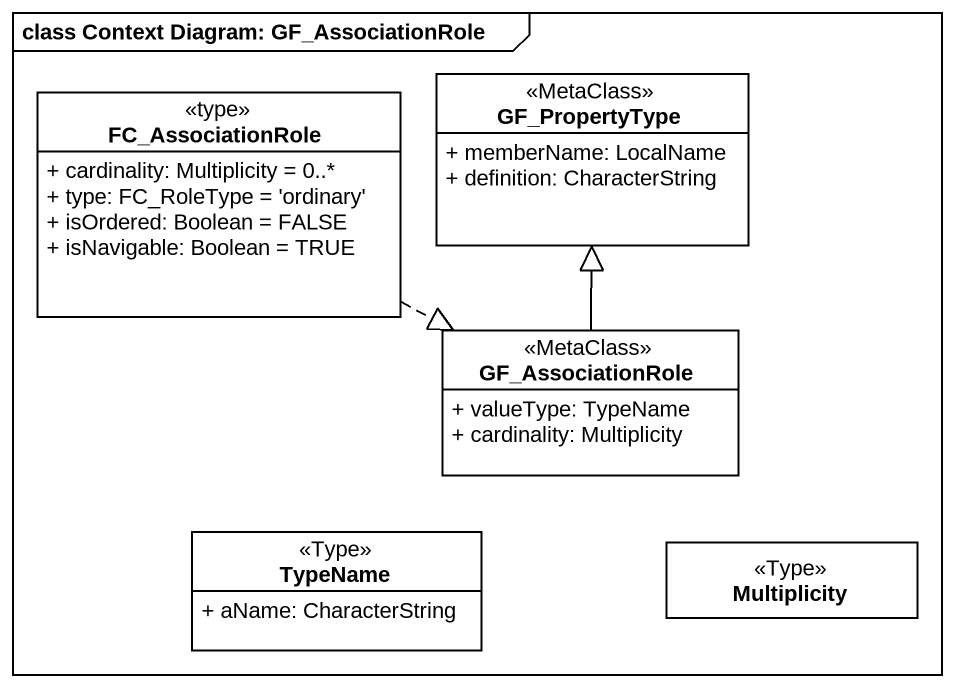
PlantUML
@startuml
mainframe class Context Diagram: GF_AssociationRole
hide circle
hide empty members
skinparam classAttributeIconSize 0
class FC_AssociationRole <<type>> {
  + cardinality: Multiplicity = 0..*
  + type: FC_RoleType = 'ordinary'
  + isOrdered: Boolean = FALSE
  + isNavigable: Boolean = TRUE
}
class GF_PropertyType <<MetaClass>> {
  + memberName: LocalName
  + definition: CharacterString
}
class GF_AssociationRole <<MetaClass>> {
  + valueType: TypeName
  + cardinality: Multiplicity
}
class TypeName <<Type>> {
  + aName: CharacterString
}
class Multiplicity <<Type>>
FC_AssociationRole .right.|> GF_AssociationRole
GF_AssociationRole -up-|> GF_PropertyType
@enduml
